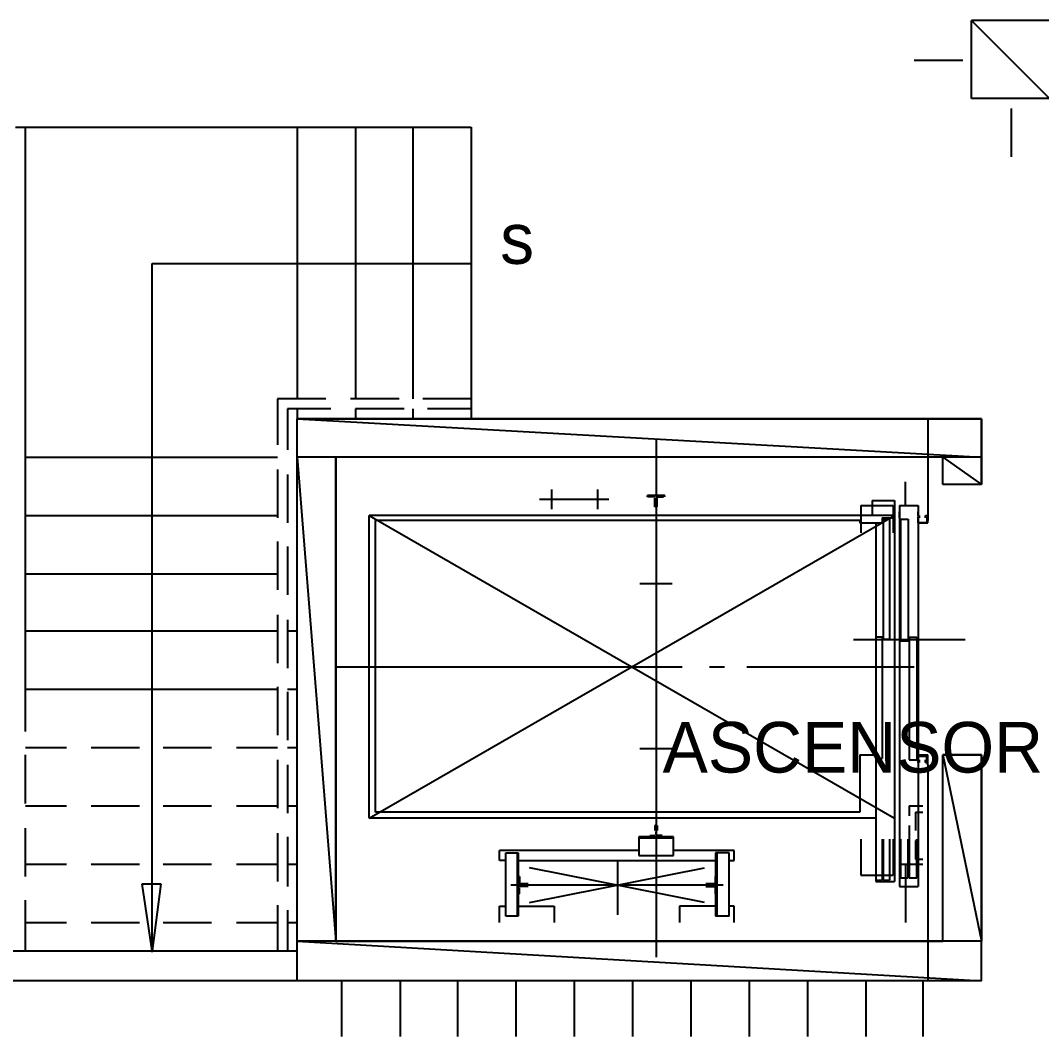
# Model space of a CAD drawing. Header units: metres. Extents: x 0 to 61, y 0 to 90.7.
# Drawn here: x 32.557 to 36.585, y 69.566 to 73.577 of the extents above; entities that cross this region are included whole.
import ezdxf

# ---------------------------------------------------------------- set-up
doc = ezdxf.new("R2010")
doc.units = ezdxf.units.M
for name, color, linetype in [('MURO_REAL', 7, 'Continuous'), ('PUERTA_REAL', 7, 'Continuous'), ('ROTULO_REAL', 7, 'Continuous')]:
    doc.layers.add(name, color=color, linetype=linetype)

msp = doc.modelspace()

# ---------------------------------------------------------------- linework, layer by layer
at = {"layer": 'MURO_REAL'}
for p, q in [((36.6171, 73.5771), (36.3086, 73.5771)), ((36.3086, 73.5771), (36.6171, 73.2686)), ((36.3086, 73.5771), (36.6171, 73.2686)), ((36.3086, 73.2686), (36.3086, 73.5771)), ((36.6171, 73.5771), (36.3086, 73.5771)), ((36.3086, 73.5771), (36.6171, 73.2686)), ((36.3086, 73.5771), (36.6171, 73.2686)), ((36.3086, 73.2686), (36.3086, 73.5771)), ((36.0833, 73.4204), (36.2743, 73.4204)), ((36.0833, 73.4204), (36.2743, 73.4204)), ((36.4653, 73.4204), (36.4653, 73.4204)), ((36.4653, 73.4204), (36.4653, 73.4204)), ((36.4653, 73.4204), (36.4653, 73.4204)), ((36.4653, 73.4204), (36.4653, 73.4204)), ((36.6171, 73.2686), (36.3086, 73.2686)), ((36.6171, 73.2686), (36.3086, 73.2686)), ((36.4653, 73.2294), (36.4653, 73.0384)), ((36.4653, 73.2294), (36.4653, 73.0384)), ((32.5371, 73.1559), (32.5763, 73.1559)), ((32.5371, 73.1559), (32.5763, 73.1559)), ((32.5763, 70.9714), (32.5763, 73.1559)), ((32.5763, 73.1559), (34.3347, 73.1559)), ((33.649, 73.1559), (33.649, 72.0833)), ((33.8792, 73.1559), (33.8792, 72.0833)), ((34.1045, 73.1559), (34.1045, 72.0833)), ((34.3347, 73.1559), (34.3347, 72.0833)), ((33.0759, 69.8988), (33.0759, 72.6171)), ((33.0759, 72.6171), (34.3347, 72.6171)), ((33.5706, 72.0833), (33.5706, 71.902)), ((33.7616, 72.0833), (33.5706, 72.0833)), ((33.5706, 72.0833), (33.5706, 71.902)), ((34.0506, 72.0833), (33.8596, 72.0833)), ((34.3347, 72.0833), (34.1437, 72.0833)), ((34.3347, 72.0833), (34.3347, 72.0441)), ((33.6098, 72.0441), (33.6098, 71.8824)), ((33.7812, 72.0441), (33.6098, 72.0441)), ((33.6098, 72.0441), (33.6098, 71.8824)), ((33.649, 72.0441), (33.649, 72.0049)), ((34.0702, 72.0441), (33.8792, 72.0441)), ((33.8792, 72.0441), (33.8792, 72.0049)), ((34.1045, 72.0441), (34.1045, 72.0049)), ((34.3347, 72.0441), (34.1633, 72.0441)), ((34.3347, 72.0441), (34.3347, 72.0049)), ((36.3478, 72.0049), (33.649, 72.0049)), ((33.649, 72.0049), (36.3478, 71.8531)), ((33.649, 72.0049), (36.3478, 71.8531)), ((33.649, 71.8531), (33.649, 72.0049)), ((33.649, 69.9429), (33.649, 72.0049)), ((33.649, 72.0049), (36.3478, 72.0049)), ((36.1371, 72.0049), (36.1371, 71.6278)), ((36.3478, 71.8531), (36.3478, 72.0049)), ((36.3478, 72.0049), (36.3478, 71.7453)), ((35.0645, 71.9216), (35.0645, 69.8792)), ((32.5763, 71.8531), (33.5706, 71.8531)), ((36.3478, 71.8531), (33.649, 71.8531)), ((33.8008, 71.8531), (33.649, 71.8531)), ((33.649, 71.8531), (33.8008, 69.9429)), ((33.649, 71.8531), (33.8008, 69.9429)), ((33.649, 69.9429), (33.649, 71.8531)), ((33.8008, 69.9429), (33.8008, 71.8531)), ((33.8008, 71.8531), (33.8008, 69.9429)), ((36.1959, 71.8531), (33.8008, 71.8531)), ((36.3478, 71.8531), (36.1959, 71.8531)), ((36.1959, 71.8531), (36.3478, 71.7453)), ((36.1959, 71.8531), (36.3478, 71.7453)), ((36.1959, 71.7453), (36.1959, 71.8531)), ((36.1959, 71.7453), (36.1959, 71.8531)), ((36.3478, 71.7453), (36.3478, 71.8531)), ((33.5706, 71.8041), (33.5706, 71.6131)), ((33.5706, 71.8041), (33.5706, 71.6131)), ((33.6098, 71.7845), (33.6098, 71.5935)), ((33.6098, 71.7845), (33.6098, 71.5935)), ((36.049, 71.662), (36.049, 71.7551)), ((34.6531, 71.6473), (34.6531, 71.7257)), ((34.8343, 71.6473), (34.8343, 71.7257)), ((36.3478, 71.7453), (36.1959, 71.7453)), ((36.3478, 71.7453), (36.1959, 71.7453)), ((34.8784, 71.6865), (34.6041, 71.6865)), ((35.0988, 71.7012), (35.0302, 71.7012)), ((35.0302, 71.6963), (35.0302, 71.7012)), ((35.0302, 71.6963), (35.0302, 71.6963)), ((35.0596, 71.6963), (35.0302, 71.6963)), ((35.0596, 71.6816), (35.0596, 71.6914)), ((35.0596, 71.6914), (35.0596, 71.6914)), ((35.0596, 71.6816), (35.0596, 71.6816)), ((35.0596, 71.6571), (35.0596, 71.6816)), ((35.0694, 71.6963), (35.0939, 71.6963)), ((35.0694, 71.6816), (35.0694, 71.6914)), ((35.0694, 71.6914), (35.0694, 71.6914)), ((35.0694, 71.6816), (35.0694, 71.6816)), ((35.0694, 71.6571), (35.0694, 71.6816)), ((35.0939, 71.6963), (35.0939, 71.6963)), ((35.0988, 71.6963), (35.0988, 71.7012)), ((35.9167, 71.6816), (36.0049, 71.6816)), ((35.9167, 71.6816), (35.9167, 71.6229)), ((36.0049, 71.6816), (36.0049, 70.178)), ((36.0049, 71.6816), (36.0049, 70.178)), ((35.0694, 71.6571), (35.0596, 71.6571)), ((35.0596, 71.6571), (35.0596, 71.6571)), ((35.0694, 71.6571), (35.0694, 71.6571)), ((35.8727, 71.662), (36, 71.662)), ((35.8727, 71.662), (35.8727, 71.5543)), ((36, 71.662), (36, 71.5543)), ((36.0245, 71.662), (36.0245, 70.2465)), ((36.0245, 71.662), (36.098, 71.662)), ((36.0245, 71.662), (36.0245, 70.2465)), ((36.0245, 71.6131), (36.0245, 71.6375)), ((36.098, 71.662), (36.098, 71.5935)), ((36.098, 71.6229), (36.098, 71.6375)), ((32.5763, 71.6229), (33.5706, 71.6229)), ((33.9331, 70.4278), (33.9331, 71.6229)), ((33.9331, 70.4278), (36.0049, 71.6229)), ((33.9331, 71.6229), (36.0049, 70.4278)), ((36.0049, 71.6229), (33.9331, 71.6229)), ((33.9331, 70.4278), (36.0049, 71.6229)), ((33.9331, 71.6229), (36.0049, 70.4278)), ((33.9576, 70.4522), (33.9576, 71.6033)), ((35.8678, 71.6033), (33.9576, 71.6033)), ((35.8678, 71.6033), (35.8678, 71.5935)), ((35.8678, 71.5935), (35.9314, 71.5935)), ((35.9314, 71.5935), (35.9314, 70.178)), ((35.9314, 71.5935), (35.9314, 70.178)), ((35.9314, 71.5935), (35.9559, 71.5935)), ((35.9559, 71.6131), (35.9559, 71.5935)), ((35.9559, 71.6131), (36.0049, 71.6131)), ((35.9608, 71.6082), (35.9608, 71.1331)), ((35.9608, 71.6082), (35.9608, 71.1331)), ((35.9608, 71.6082), (35.9853, 71.6082)), ((35.9853, 71.6082), (35.9853, 71.1331)), ((35.9853, 71.6082), (35.9853, 71.1331)), ((36.0294, 71.6082), (36.0294, 71.1282)), ((36.0294, 71.6082), (36.0588, 71.6082)), ((36.0294, 71.6082), (36.0294, 71.1282)), ((36.0588, 71.6082), (36.0588, 71.1282)), ((36.0588, 71.6082), (36.0588, 71.1282)), ((36.098, 71.6229), (36.098, 71.5935)), ((36.1029, 71.6229), (36.098, 71.6229)), ((36.098, 71.6229), (36.098, 71.5935)), ((36.098, 71.5935), (36.098, 71.618)), ((36.098, 71.618), (36.1029, 71.618)), ((36.098, 71.5935), (36.098, 71.618)), ((36.098, 71.618), (36.1029, 71.618)), ((36.098, 71.5935), (36.098, 70.6776)), ((36.098, 71.5935), (36.098, 70.6776)), ((36.1322, 71.5935), (36.098, 71.5935)), ((36.098, 71.5935), (36.1371, 71.5935)), ((36.1322, 71.5935), (36.098, 71.5935)), ((36.098, 71.5935), (36.1371, 71.5935)), ((36.1029, 71.6229), (36.1029, 71.6131)), ((36.1029, 71.6229), (36.1029, 71.6131)), ((36.1029, 71.618), (36.1029, 71.6131)), ((36.1029, 71.618), (36.1029, 71.6131)), ((36.1029, 71.6131), (36.1029, 71.6131)), ((36.1029, 71.6131), (36.1029, 71.6131)), ((36.1273, 71.6131), (36.1273, 71.6229)), ((36.1273, 71.6229), (36.1371, 71.6229)), ((36.1273, 71.6131), (36.1273, 71.6229)), ((36.1273, 71.6229), (36.1371, 71.6229)), ((36.1322, 71.618), (36.1273, 71.618)), ((36.1273, 71.618), (36.1273, 71.6131)), ((36.1322, 71.618), (36.1273, 71.618)), ((36.1273, 71.618), (36.1273, 71.6131)), ((36.1322, 71.618), (36.1322, 71.5935)), ((36.1322, 71.618), (36.1322, 71.5935)), ((36.1371, 71.6278), (36.1371, 71.6033)), ((36.1371, 71.5935), (36.1371, 71.6229)), ((36.1371, 71.5935), (36.1371, 71.6229)), ((33.5706, 71.52), (33.5706, 71.329)), ((33.5706, 71.52), (33.5706, 71.329)), ((33.6098, 71.5004), (33.6098, 71.3094)), ((33.6098, 71.5004), (33.6098, 71.3094)), ((32.5763, 71.3926), (33.5706, 71.3926)), ((35.1282, 71.3535), (35.0008, 71.3535)), ((33.5706, 71.231), (33.5706, 71.04)), ((33.5706, 71.231), (33.5706, 71.04)), ((33.6098, 71.2114), (33.6098, 71.0204)), ((33.6098, 71.2114), (33.6098, 71.0204)), ((32.5763, 71.1673), (33.5706, 71.1673)), ((33.6098, 71.1673), (33.649, 71.1673)), ((33.6098, 71.1673), (33.649, 71.1673)), ((35.8433, 71.1331), (36.2841, 71.1331)), ((35.8433, 71.1331), (36.2841, 71.1331)), ((35.9314, 71.1429), (35.9314, 70.6629)), ((35.9559, 71.1429), (35.9314, 71.1429)), ((35.9314, 71.1429), (35.9314, 70.6629)), ((35.9559, 71.1429), (35.9314, 71.1429)), ((35.9559, 71.1429), (35.9559, 70.6629)), ((35.9559, 71.1429), (35.9559, 70.6629)), ((35.9853, 71.1331), (35.9608, 71.1331)), ((35.9853, 71.1331), (35.9608, 71.1331)), ((36.0294, 71.1282), (36.0588, 71.1282)), ((36.0294, 71.1282), (36.0588, 71.1282)), ((36.0637, 71.1429), (36.0931, 71.1429)), ((36.0637, 71.1429), (36.0637, 70.658)), ((36.0637, 71.1429), (36.0931, 71.1429)), ((36.0637, 71.1429), (36.0637, 70.658)), ((36.0931, 71.1429), (36.0931, 70.658)), ((36.0931, 71.1429), (36.0931, 70.658)), ((33.8008, 71.0253), (35.1673, 71.0253)), ((33.8008, 71.0253), (35.1673, 71.0253)), ((35.2751, 71.0253), (35.3339, 71.0253)), ((35.2751, 71.0253), (35.3339, 71.0253)), ((35.422, 71.0253), (36.0833, 71.0253)), ((35.422, 71.0253), (36.0833, 71.0253)), ((32.5763, 70.7706), (32.5763, 70.9714)), ((33.5706, 70.9469), (33.5706, 70.7559)), ((33.5706, 70.9469), (33.5706, 70.7559)), ((32.5763, 70.9371), (33.5706, 70.9371)), ((33.6098, 70.9371), (33.649, 70.9371)), ((33.6098, 70.9371), (33.649, 70.9371)), ((33.6098, 70.9273), (33.6098, 70.7363)), ((33.6098, 70.9273), (33.6098, 70.7363)), ((32.5763, 70.7069), (32.738, 70.7069)), ((32.8359, 70.7069), (33.0269, 70.7069)), ((33.12, 70.7069), (33.311, 70.7069)), ((33.409, 70.7069), (33.5706, 70.7069)), ((33.6098, 70.7069), (33.649, 70.7069)), ((33.6098, 70.7069), (33.649, 70.7069)), ((32.5763, 70.4865), (32.5763, 70.6776)), ((35.1282, 70.702), (35.0008, 70.702)), ((35.1282, 70.702), (35.0008, 70.702)), ((35.8678, 70.6776), (35.9314, 70.6776)), ((35.8678, 70.6776), (35.8678, 70.4522)), ((35.8678, 70.6776), (35.9314, 70.6776)), ((35.8678, 70.6776), (35.8678, 70.4522)), ((36.098, 70.6776), (36.1371, 70.6776)), ((36.098, 70.6482), (36.098, 70.6776)), ((36.098, 70.6776), (36.1371, 70.6776)), ((36.098, 70.6482), (36.098, 70.6776)), ((36.098, 70.6776), (36.1371, 70.6776)), ((36.098, 70.6482), (36.098, 70.6776)), ((36.098, 70.6776), (36.1371, 70.6776)), ((36.098, 70.6482), (36.098, 70.6776)), ((36.098, 70.6727), (36.1322, 70.6727)), ((36.098, 70.6727), (36.098, 70.6482)), ((36.098, 70.6727), (36.1322, 70.6727)), ((36.098, 70.6727), (36.098, 70.6482)), ((36.098, 70.6727), (36.1322, 70.6727)), ((36.098, 70.6727), (36.098, 70.6482)), ((36.098, 70.6727), (36.1322, 70.6727)), ((36.098, 70.6727), (36.098, 70.6482)), ((36.1322, 70.6482), (36.1322, 70.6727)), ((36.1322, 70.6482), (36.1322, 70.6727)), ((36.1322, 70.6482), (36.1322, 70.6727)), ((36.1322, 70.6482), (36.1322, 70.6727)), ((36.1371, 70.6482), (36.1371, 70.6776)), ((36.1371, 70.6482), (36.1371, 70.6776)), ((36.1371, 70.6482), (36.1371, 70.6776)), ((36.1371, 70.6482), (36.1371, 70.6776)), ((36.1371, 70.6384), (36.1371, 70.6678)), ((36.1371, 70.6384), (36.1371, 70.6678)), ((36.3478, 70.6776), (36.1959, 70.6776)), ((36.1959, 70.6776), (36.3478, 69.9429)), ((36.1959, 70.6776), (36.3478, 69.9429)), ((36.1959, 69.9429), (36.1959, 70.6776)), ((36.1959, 69.9429), (36.1959, 70.6776)), ((36.1959, 70.6776), (36.3478, 70.6776)), ((36.3478, 69.9429), (36.3478, 70.6776)), ((36.3478, 70.6776), (36.3478, 69.9429)), ((33.5706, 70.658), (33.5706, 70.4669)), ((33.5706, 70.658), (33.5706, 70.4669)), ((33.6098, 70.6384), (33.6098, 70.4473)), ((33.6098, 70.6384), (33.6098, 70.4473)), ((35.9314, 70.6629), (35.9559, 70.6629)), ((35.9314, 70.6629), (35.9559, 70.6629)), ((36.0637, 70.658), (36.0931, 70.658)), ((36.0637, 70.658), (36.0931, 70.658)), ((36.1029, 70.6482), (36.098, 70.6482)), ((36.098, 70.6482), (36.1029, 70.6482)), ((36.1029, 70.6482), (36.098, 70.6482)), ((36.098, 70.6482), (36.1029, 70.6482)), ((36.098, 70.6482), (36.098, 70.2465)), ((36.1029, 70.6482), (36.098, 70.6482)), ((36.098, 70.6482), (36.1029, 70.6482)), ((36.1029, 70.6482), (36.098, 70.6482)), ((36.098, 70.6482), (36.1029, 70.6482)), ((36.098, 70.6482), (36.098, 70.2465)), ((36.1029, 70.658), (36.1029, 70.6482)), ((36.1029, 70.658), (36.1029, 70.658)), ((36.1029, 70.6482), (36.1029, 70.658)), ((36.1029, 70.658), (36.1029, 70.6482)), ((36.1029, 70.658), (36.1029, 70.658)), ((36.1029, 70.6482), (36.1029, 70.658)), ((36.1029, 70.658), (36.1029, 70.6482)), ((36.1029, 70.658), (36.1029, 70.658)), ((36.1029, 70.6482), (36.1029, 70.658)), ((36.1029, 70.658), (36.1029, 70.6482)), ((36.1029, 70.658), (36.1029, 70.658)), ((36.1029, 70.6482), (36.1029, 70.658)), ((36.1273, 70.658), (36.1273, 70.658)), ((36.1273, 70.658), (36.1273, 70.6482)), ((36.1273, 70.6482), (36.1273, 70.658)), ((36.1273, 70.658), (36.1273, 70.658)), ((36.1273, 70.658), (36.1273, 70.6482)), ((36.1273, 70.6482), (36.1273, 70.658)), ((36.1273, 70.658), (36.1273, 70.658)), ((36.1273, 70.658), (36.1273, 70.6482)), ((36.1273, 70.6482), (36.1273, 70.658)), ((36.1273, 70.658), (36.1273, 70.658)), ((36.1273, 70.658), (36.1273, 70.6482)), ((36.1273, 70.6482), (36.1273, 70.658)), ((36.1322, 70.6482), (36.1273, 70.6482)), ((36.1273, 70.6482), (36.1371, 70.6482)), ((36.1322, 70.6482), (36.1273, 70.6482)), ((36.1273, 70.6482), (36.1371, 70.6482)), ((36.1322, 70.6482), (36.1273, 70.6482)), ((36.1273, 70.6482), (36.1371, 70.6482)), ((36.1322, 70.6482), (36.1273, 70.6482)), ((36.1273, 70.6482), (36.1371, 70.6482)), ((36.1371, 70.6384), (36.1371, 69.7861)), ((36.1371, 70.6384), (36.1371, 69.7861)), ((32.5763, 70.4767), (32.738, 70.4767)), ((32.8359, 70.4767), (33.0269, 70.4767)), ((33.12, 70.4767), (33.311, 70.4767)), ((33.409, 70.4767), (33.5706, 70.4767)), ((33.6098, 70.4767), (33.649, 70.4767)), ((33.6098, 70.4767), (33.649, 70.4767)), ((36.0637, 70.4767), (36.0637, 70.4375)), ((36.0637, 70.4767), (36.1176, 70.4767)), ((36.0637, 70.4767), (36.0637, 70.4375)), ((36.0637, 70.4767), (36.1176, 70.4767)), ((35.9314, 70.4278), (33.9331, 70.4278)), ((35.9314, 70.4278), (33.9331, 70.4278)), ((35.8678, 70.4522), (33.9576, 70.4522)), ((35.8678, 70.4522), (33.9576, 70.4522)), ((36.0882, 70.4522), (36.0882, 70.3788)), ((36.0882, 70.4522), (36.1176, 70.4522)), ((36.0882, 70.4522), (36.0882, 70.3788)), ((36.0882, 70.4522), (36.1176, 70.4522)), ((32.5763, 70.1975), (32.5763, 70.3886)), ((35.0596, 70.3984), (35.0596, 70.3788)), ((35.0645, 70.3984), (35.0596, 70.3984)), ((35.0596, 70.3984), (35.0596, 70.3984)), ((35.0596, 70.3984), (35.0596, 70.3984)), ((35.0694, 70.3984), (35.0645, 70.3984)), ((35.0694, 70.3984), (35.0694, 70.3788)), ((35.0694, 70.3984), (35.0694, 70.3984)), ((35.0694, 70.3984), (35.0694, 70.3984)), ((36.0637, 70.3984), (36.0637, 70.32)), ((36.0637, 70.3984), (36.0637, 70.32)), ((33.5706, 70.369), (33.5706, 70.178)), ((33.5706, 70.369), (33.5706, 70.178)), ((33.6098, 70.3543), (33.6098, 70.1584)), ((33.6098, 70.3543), (33.6098, 70.1584)), ((34.9959, 70.3543), (34.9959, 70.2808)), ((35.1331, 70.3543), (34.9959, 70.3543)), ((35.1331, 70.3494), (34.9959, 70.3494)), ((35.0351, 70.3543), (35.0351, 70.3543)), ((35.0351, 70.3543), (35.0645, 70.3543)), ((35.0645, 70.3543), (35.0351, 70.3543)), ((35.04, 70.3592), (35.0596, 70.3592)), ((35.04, 70.3543), (35.04, 70.3543)), ((35.0596, 70.3739), (35.0596, 70.3739)), ((35.0596, 70.3641), (35.0596, 70.3641)), ((35.0645, 70.3641), (35.0645, 70.3739)), ((35.0645, 70.3739), (35.0645, 70.3641)), ((35.0939, 70.3543), (35.0645, 70.3543)), ((35.0939, 70.3543), (35.0645, 70.3543)), ((35.0694, 70.3739), (35.0694, 70.3739)), ((35.0694, 70.3641), (35.0694, 70.3641)), ((35.089, 70.3592), (35.0694, 70.3592)), ((35.089, 70.3543), (35.089, 70.3543)), ((35.0939, 70.3543), (35.0939, 70.3543)), ((35.1331, 70.2808), (35.1331, 70.3543)), ((35.8727, 70.3445), (35.8727, 70.2024)), ((35.8727, 70.3445), (35.8727, 70.2024)), ((35.9314, 70.3445), (35.9314, 70.1829)), ((35.9314, 70.3445), (35.9314, 70.1829)), ((35.9559, 70.3445), (35.9559, 70.1829)), ((35.9559, 70.3445), (35.9559, 70.1829)), ((35.9608, 70.3445), (35.9608, 70.1829)), ((35.9608, 70.3445), (35.9608, 70.1829)), ((35.9853, 70.3445), (35.9853, 70.1829)), ((35.9853, 70.3445), (35.9853, 70.1829)), ((36, 70.3445), (36, 70.2024)), ((36, 70.3445), (36, 70.2024)), ((36.0245, 70.3445), (36.0245, 70.1584)), ((36.0245, 70.3445), (36.0245, 70.1584)), ((36.0294, 70.3445), (36.0294, 70.1927)), ((36.0294, 70.3445), (36.0294, 70.1927)), ((36.0588, 70.1927), (36.0588, 70.3445)), ((36.0588, 70.1927), (36.0588, 70.3445)), ((36.0637, 70.3445), (36.0637, 70.1927)), ((36.0637, 70.3445), (36.0637, 70.1927)), ((36.0931, 70.1927), (36.0931, 70.3445)), ((36.0931, 70.1927), (36.0931, 70.3445)), ((36.098, 70.3445), (36.098, 70.1584)), ((36.098, 70.3445), (36.098, 70.1584)), ((36.0882, 70.3396), (36.0882, 70.2661)), ((36.0882, 70.3396), (36.0882, 70.2661)), ((34.4473, 70.2612), (34.4473, 70.3004)), ((34.9959, 70.3004), (34.4473, 70.3004)), ((34.4718, 70.2612), (34.4473, 70.2612)), ((34.4718, 70.0408), (34.4718, 70.2906)), ((34.4718, 70.2906), (34.5208, 70.2906)), ((34.5159, 70.2906), (34.5159, 70.0408)), ((34.5208, 70.2906), (34.5208, 70.0408)), ((34.5208, 70.2612), (35.2996, 70.2612)), ((34.9959, 70.2808), (35.1331, 70.2808)), ((35.3731, 70.3004), (35.1331, 70.3004)), ((35.3535, 70.2906), (35.2996, 70.2906)), ((35.2996, 70.2906), (35.2996, 70.0408)), ((35.3045, 70.2906), (35.3045, 70.0408)), ((35.3535, 70.0408), (35.3535, 70.2906)), ((35.3535, 70.2612), (35.3731, 70.2612)), ((35.3731, 70.2612), (35.3731, 70.3004)), ((36.0637, 70.2857), (36.0637, 70.2465)), ((36.0637, 70.2857), (36.0637, 70.2465)), ((36.0882, 70.2661), (36.1176, 70.2661)), ((36.0882, 70.2661), (36.1176, 70.2661)), ((32.5763, 70.2465), (32.738, 70.2465)), ((32.8359, 70.2465), (33.0269, 70.2465)), ((33.12, 70.2465), (33.311, 70.2465)), ((33.409, 70.2465), (33.5706, 70.2465)), ((33.6098, 70.2465), (33.649, 70.2465)), ((33.6098, 70.2465), (33.649, 70.2465)), ((34.5649, 70.0947), (35.2555, 70.2318)), ((35.2555, 70.0947), (34.5649, 70.2318)), ((34.9127, 70.2563), (34.9127, 70.0457)), ((34.9127, 70.2563), (34.9127, 70.0457)), ((36.0245, 70.2465), (36.098, 70.2465)), ((36.0245, 70.2465), (36.098, 70.2465)), ((36.049, 70.2465), (36.049, 70.0163)), ((36.049, 70.2465), (36.049, 70.0163)), ((36.0637, 70.2465), (36.1176, 70.2465)), ((36.0637, 70.2465), (36.1176, 70.2465)), ((34.5257, 70.1975), (34.5208, 70.1975)), ((34.5208, 70.1975), (34.5208, 70.1731)), ((34.5257, 70.1975), (34.5257, 70.1731)), ((35.2996, 70.1975), (35.2996, 70.1975)), ((35.2996, 70.1731), (35.2996, 70.1975)), ((35.2996, 70.1975), (35.2996, 70.1731)), ((35.2996, 70.1975), (35.2996, 70.1975)), ((35.2996, 70.1975), (35.2996, 70.1731)), ((35.8727, 70.2024), (36, 70.2024)), ((35.8727, 70.2024), (36, 70.2024)), ((35.9314, 70.1829), (35.9559, 70.1829)), ((35.9314, 70.1829), (35.9559, 70.1829)), ((35.9608, 70.1829), (35.9853, 70.1829)), ((35.9608, 70.1829), (35.9853, 70.1829)), ((36.0294, 70.1927), (36.0588, 70.1927)), ((36.0294, 70.1927), (36.0588, 70.1927)), ((36.0637, 70.1927), (36.0931, 70.1927)), ((36.0637, 70.1927), (36.0931, 70.1927)), ((33.0759, 69.9037), (33.0367, 70.1682)), ((33.0367, 70.1682), (33.1102, 70.1682)), ((33.1102, 70.1682), (33.0759, 69.9037)), ((35.329, 70.1633), (34.4914, 70.1633)), ((34.5208, 70.129), (34.5208, 70.1535)), ((34.5257, 70.1731), (34.5257, 70.1731)), ((34.5257, 70.1682), (34.56, 70.1682)), ((34.56, 70.1682), (34.5257, 70.1682)), ((34.56, 70.1584), (34.5257, 70.1584)), ((34.56, 70.1584), (34.5257, 70.1584)), ((34.5257, 70.1535), (34.5257, 70.1535)), ((34.5257, 70.129), (34.5257, 70.1535)), ((34.56, 70.1633), (34.56, 70.1633)), ((34.56, 70.1633), (34.56, 70.1633)), ((34.56, 70.1633), (34.56, 70.1633)), ((34.56, 70.1633), (34.56, 70.1633)), ((34.5649, 70.1633), (34.5649, 70.1633)), ((34.5649, 70.1633), (34.5649, 70.1633)), ((35.2555, 70.1633), (35.2555, 70.1633)), ((35.2555, 70.1633), (35.2555, 70.1633)), ((35.2555, 70.1633), (35.2555, 70.1633)), ((35.2555, 70.1633), (35.2555, 70.1633)), ((35.2947, 70.1682), (35.2604, 70.1682)), ((35.2604, 70.1682), (35.2947, 70.1682)), ((35.2604, 70.1682), (35.2947, 70.1682)), ((35.2604, 70.1633), (35.2604, 70.1633)), ((35.2604, 70.1633), (35.2604, 70.1633)), ((35.2604, 70.1633), (35.2604, 70.1633)), ((35.2604, 70.1633), (35.2604, 70.1633)), ((35.2604, 70.1633), (35.2604, 70.1633)), ((35.2604, 70.1633), (35.2604, 70.1633)), ((35.2604, 70.1633), (35.2604, 70.1633)), ((35.2604, 70.1633), (35.2604, 70.1633)), ((35.2604, 70.1584), (35.2947, 70.1584)), ((35.2604, 70.1584), (35.2947, 70.1584)), ((35.2604, 70.1584), (35.2947, 70.1584)), ((35.2604, 70.1584), (35.2947, 70.1584)), ((35.2947, 70.1731), (35.2947, 70.1731)), ((35.2947, 70.1535), (35.2947, 70.1535)), ((35.2996, 70.1535), (35.2996, 70.129)), ((35.2996, 70.129), (35.2996, 70.1535)), ((35.2996, 70.1535), (35.2996, 70.129)), ((35.2996, 70.129), (35.2996, 70.1535)), ((35.9314, 70.178), (36.0049, 70.178)), ((35.9314, 70.178), (36.0049, 70.178)), ((36.0245, 70.1584), (36.098, 70.1584)), ((36.0245, 70.1584), (36.098, 70.1584)), ((32.5763, 69.9037), (32.5763, 70.1045)), ((34.5257, 70.129), (34.5208, 70.129)), ((35.2996, 70.129), (35.2996, 70.129)), ((35.2996, 70.129), (35.2996, 70.129)), ((33.5706, 70.0849), (33.5706, 69.9037)), ((33.5706, 70.0849), (33.5706, 69.9037)), ((33.6098, 70.0653), (33.6098, 69.9037)), ((33.6098, 70.0653), (33.6098, 69.9037)), ((34.4473, 70.08), (34.4718, 70.08)), ((34.4473, 70.0163), (34.4473, 70.08)), ((34.5208, 70.08), (34.6629, 70.08)), ((34.6629, 70.08), (34.6629, 70.0163)), ((35.2996, 70.08), (35.1575, 70.08)), ((35.1575, 70.08), (35.1575, 70.0163)), ((35.3731, 70.08), (35.3486, 70.08)), ((35.3731, 70.0163), (35.3731, 70.08)), ((34.5208, 70.0408), (34.4718, 70.0408)), ((35.3535, 70.0408), (35.2996, 70.0408)), ((32.5763, 70.0163), (32.738, 70.0163)), ((32.8359, 70.0163), (33.0269, 70.0163)), ((33.12, 70.0163), (33.311, 70.0163)), ((33.409, 70.0163), (33.5706, 70.0163)), ((33.6098, 70.0163), (33.649, 70.0163)), ((33.6098, 70.0163), (33.649, 70.0163)), ((33.8008, 69.9429), (33.649, 69.9429)), ((36.3478, 69.9429), (33.649, 69.9429)), ((33.649, 69.9429), (36.3478, 69.7861)), ((33.649, 69.9429), (36.3478, 69.7861)), ((33.649, 69.7861), (33.649, 69.9429)), ((36.3478, 69.9429), (33.649, 69.9429)), ((33.8008, 69.9429), (36.1959, 69.9429)), ((36.3478, 69.9429), (36.1959, 69.9429)), ((36.3478, 69.7861), (36.3478, 69.9429)), ((32.4637, 69.9037), (33.649, 69.9037)), ((33.649, 69.7861), (32.4637, 69.7861)), ((36.3478, 69.7861), (33.649, 69.7861)), ((33.8253, 69.5657), (33.8253, 69.7861)), ((34.0555, 69.7861), (34.0555, 69.5657)), ((34.2808, 69.7861), (34.2808, 69.5657)), ((34.511, 69.7861), (34.511, 69.5657)), ((34.7412, 69.7861), (34.7412, 69.5657)), ((34.9714, 69.7861), (34.9714, 69.5657)), ((35.2016, 69.7861), (35.2016, 69.5657)), ((35.4318, 69.7861), (35.4318, 69.5657)), ((35.662, 69.7861), (35.662, 69.5657)), ((35.8922, 69.7861), (35.8922, 69.5657)), ((36.1176, 69.7861), (36.1176, 69.5657))]:
    msp.add_line(p, q, dxfattribs=at)
at = {"layer": 'PUERTA_REAL'}
for points in [[(34.5208, 70.1755), (34.521, 70.174), (34.5214, 70.1726), (34.5221, 70.1714), (34.523, 70.1703), (34.5241, 70.1694), (34.5253, 70.1687), (34.5267, 70.1683), (34.5282, 70.1682)], [(34.5282, 70.1633), (34.5267, 70.1631), (34.5253, 70.1627), (34.5241, 70.162), (34.523, 70.1611), (34.5221, 70.16), (34.5214, 70.1588), (34.521, 70.1574), (34.5208, 70.1559)], [(35.2971, 70.1682), (35.2986, 70.1683), (35.3, 70.1687), (35.3013, 70.1694), (35.3023, 70.1703), (35.3032, 70.1714), (35.3039, 70.1726), (35.3043, 70.174), (35.3045, 70.1755)], [(35.3045, 70.1559), (35.3043, 70.1574), (35.3039, 70.1588), (35.3032, 70.16), (35.3023, 70.1611), (35.3013, 70.162), (35.3, 70.1627), (35.2986, 70.1631), (35.2971, 70.1633)]]:
    msp.add_lwpolyline(points, dxfattribs=at)

# ---------------------------------------------------------------- texts
at = {"layer": 'ROTULO_REAL'}
for s, p in [('s', (34.4495, 72.6161)), ('ASCENSOR', (35.0905, 70.6079)), ('ASCENSOR', (35.0905, 70.6079))]:
    msp.add_text(s, height=0.2, dxfattribs=at).set_placement(p)

doc.saveas('drawing.dxf')
